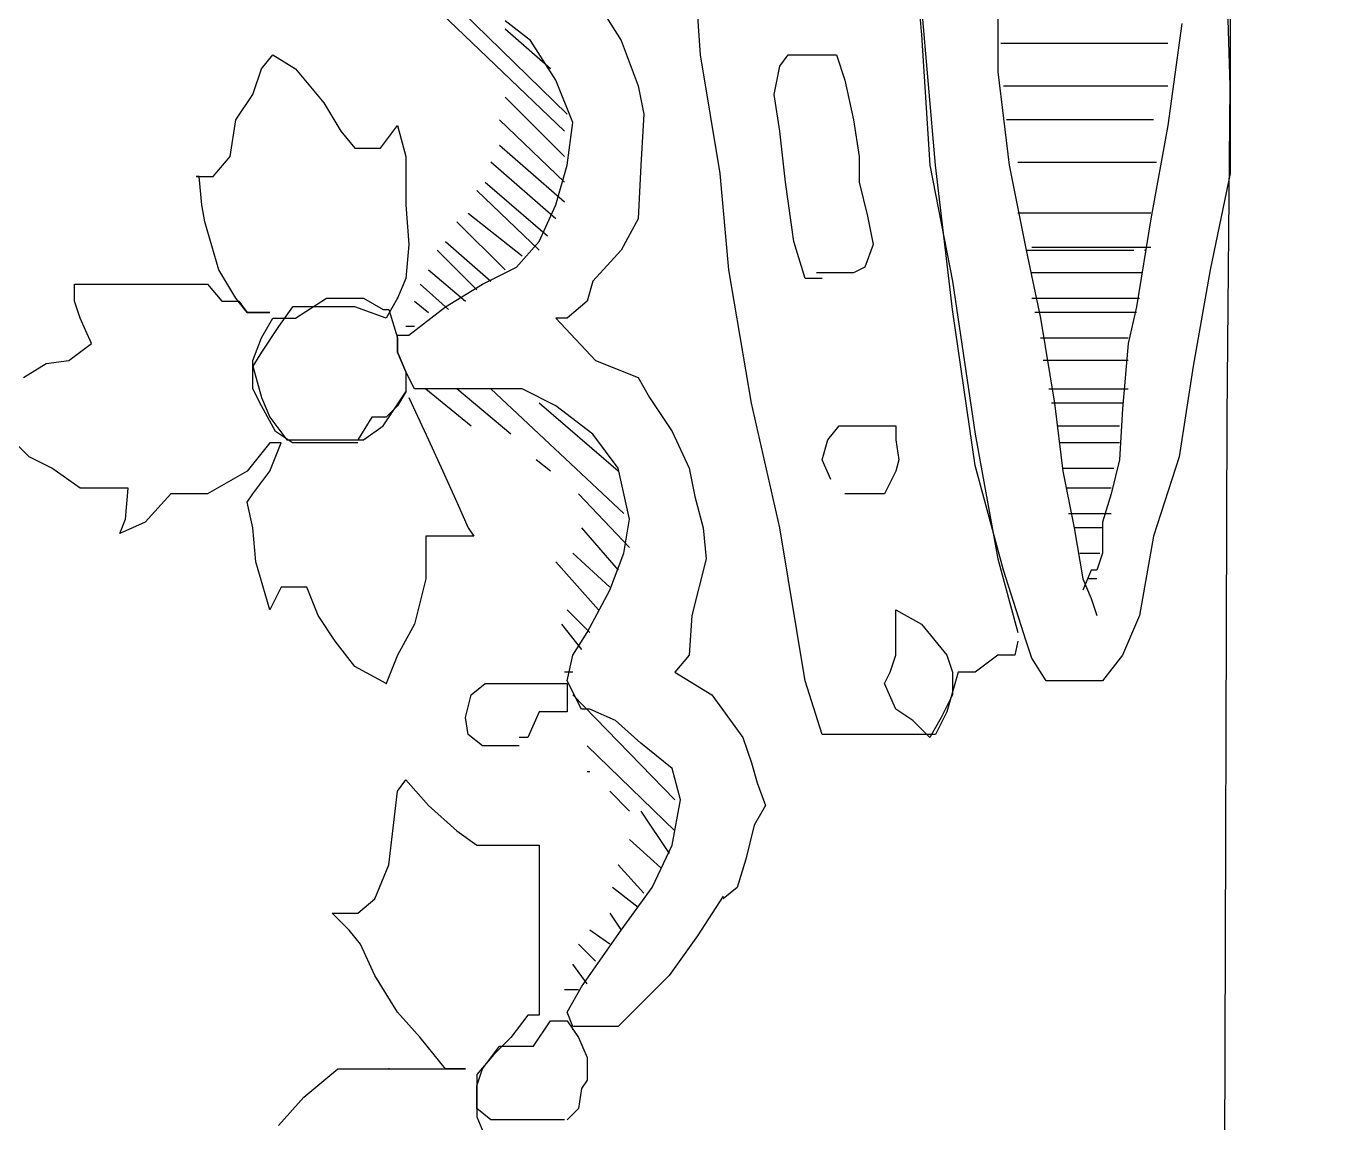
# Model space of a CAD drawing. Extents: x 729854 to 730444, y 4373781 to 4374808.
# Drawn here: x 729880.75 to 729885.401, y 4374636.73 to 4374640.6 of the extents above; entities that cross this region are included whole.
import ezdxf

# ---------------------------------------------------------------- set-up
doc = ezdxf.new("R2010")
doc.units = 0
doc.layers.get('0').update_dxf_attribs({"linetype": 'CONTINUOUS'})

msp = doc.modelspace()

# ---------------------------------------------------------------- linework, layer by layer
at = {"color": 0, "linetype": 'CONTINUOUS'}
for p, q in [((729885, 4374640.39), (729884.97, 4374641.39)), ((729885, 4374640.39), (729884.97, 4374641.39)), ((729883.87, 4374641.06), (729883.91, 4374640.57)), ((729883.87, 4374641.06), (729883.91, 4374640.57)), ((729883.13, 4374640.5), (729883.1, 4374640.92)), ((729883.13, 4374640.5), (729883.1, 4374640.92)), ((729885, 4374640.85), (729885, 4374640.44)), ((729885, 4374640.85), (729885, 4374640.44)), ((729884.18, 4374640.78), (729884.18, 4374640.44)), ((729884.18, 4374640.78), (729884.18, 4374640.44)), ((729882.65, 4374640.23), (729882.16, 4374640.7)), ((729882.65, 4374640.23), (729882.16, 4374640.7)), ((729882.24, 4374640.7), (729882.66, 4374640.29)), ((729882.24, 4374640.7), (729882.66, 4374640.29)), ((729883.96, 4374640.11), (729883.91, 4374640.68)), ((729883.96, 4374640.11), (729883.91, 4374640.68)), ((729882.53, 4374640.55), (729882.44, 4374640.62)), ((729882.53, 4374640.55), (729882.44, 4374640.62)), ((729882.8, 4374640.63), (729882.85, 4374640.55)), ((729882.8, 4374640.63), (729882.85, 4374640.55)), ((729884.83, 4374640.61), (729884.78, 4374640.25)), ((729884.83, 4374640.61), (729884.78, 4374640.25)), ((729882.6, 4374640.45), (729882.44, 4374640.59)), ((729882.6, 4374640.45), (729882.44, 4374640.59)), ((729883.91, 4374640.57), (729883.94, 4374640.11)), ((729883.91, 4374640.57), (729883.94, 4374640.11)), ((729882.62, 4374640.41), (729882.53, 4374640.55)), ((729882.62, 4374640.41), (729882.53, 4374640.55)), ((729882.85, 4374640.55), (729882.91, 4374640.39)), ((729882.85, 4374640.55), (729882.91, 4374640.39)), ((729884.51, 4374640.54), (729884.19, 4374640.54)), ((729884.51, 4374640.54), (729884.19, 4374640.54)), ((729884.78, 4374640.54), (729884.51, 4374640.54)), ((729884.78, 4374640.54), (729884.51, 4374640.54)), ((729881.58, 4374640.45), (729881.62, 4374640.5)), ((729881.58, 4374640.45), (729881.62, 4374640.5)), ((729881.62, 4374640.5), (729881.7, 4374640.45)), ((729881.62, 4374640.5), (729881.7, 4374640.45)), ((729883.2, 4374640.08), (729883.13, 4374640.5)), ((729883.2, 4374640.08), (729883.13, 4374640.5)), ((729883.41, 4374640.46), (729883.44, 4374640.5)), ((729883.41, 4374640.46), (729883.44, 4374640.5)), ((729883.44, 4374640.5), (729883.49, 4374640.5)), ((729883.44, 4374640.5), (729883.49, 4374640.5)), ((729883.49, 4374640.5), (729883.54, 4374640.5)), ((729883.49, 4374640.5), (729883.54, 4374640.5)), ((729883.54, 4374640.5), (729883.61, 4374640.5)), ((729883.54, 4374640.5), (729883.61, 4374640.5)), ((729883.61, 4374640.5), (729883.64, 4374640.41)), ((729883.61, 4374640.5), (729883.64, 4374640.41)), ((729881.55, 4374640.36), (729881.58, 4374640.45)), ((729881.55, 4374640.36), (729881.58, 4374640.45)), ((729881.7, 4374640.45), (729881.8, 4374640.33)), ((729881.7, 4374640.45), (729881.8, 4374640.33)), ((729883.39, 4374640.36), (729883.41, 4374640.46)), ((729883.39, 4374640.36), (729883.41, 4374640.46)), ((729884.18, 4374640.44), (729884.22, 4374640.11)), ((729884.18, 4374640.44), (729884.22, 4374640.11)), ((729885, 4374640.44), (729885, 4374640.08)), ((729885, 4374640.44), (729885, 4374640.08)), ((729882.68, 4374640.26), (729882.62, 4374640.41)), ((729882.68, 4374640.26), (729882.62, 4374640.41)), ((729882.91, 4374640.39), (729882.93, 4374640.29)), ((729882.91, 4374640.39), (729882.93, 4374640.29)), ((729883.64, 4374640.41), (729883.67, 4374640.27)), ((729883.64, 4374640.41), (729883.67, 4374640.27)), ((729884.2, 4374640.39), (729884.5, 4374640.39)), ((729884.2, 4374640.39), (729884.5, 4374640.39)), ((729884.5, 4374640.39), (729884.66, 4374640.39)), ((729884.5, 4374640.39), (729884.66, 4374640.39)), ((729884.66, 4374640.39), (729884.78, 4374640.39)), ((729884.66, 4374640.39), (729884.78, 4374640.39)), ((729884.99, 4374639.22), (729885, 4374640.39)), ((729884.99, 4374639.22), (729885, 4374640.39)), ((729881.49, 4374640.27), (729881.55, 4374640.36)), ((729881.49, 4374640.27), (729881.55, 4374640.36)), ((729881.8, 4374640.33), (729881.86, 4374640.23)), ((729881.8, 4374640.33), (729881.86, 4374640.23)), ((729882.44, 4374640.35), (729882.65, 4374640.14)), ((729882.44, 4374640.35), (729882.65, 4374640.14)), ((729883.41, 4374640.23), (729883.39, 4374640.36)), ((729883.41, 4374640.23), (729883.39, 4374640.36)), ((729882.93, 4374640.29), (729882.92, 4374640.11)), ((729882.93, 4374640.29), (729882.92, 4374640.11)), ((729881.47, 4374640.14), (729881.49, 4374640.27)), ((729881.47, 4374640.14), (729881.49, 4374640.27)), ((729882, 4374640.17), (729882.06, 4374640.25)), ((729882, 4374640.17), (729882.06, 4374640.25)), ((729882.06, 4374640.25), (729882.09, 4374640.14)), ((729882.06, 4374640.25), (729882.09, 4374640.14)), ((729882.65, 4374640.05), (729882.42, 4374640.27)), ((729882.65, 4374640.05), (729882.42, 4374640.27)), ((729882.66, 4374640.11), (729882.68, 4374640.26)), ((729882.66, 4374640.11), (729882.68, 4374640.26)), ((729883.67, 4374640.27), (729883.69, 4374640.14)), ((729883.67, 4374640.27), (729883.69, 4374640.14)), ((729884.33, 4374640.27), (729884.21, 4374640.27)), ((729884.33, 4374640.27), (729884.21, 4374640.27)), ((729884.54, 4374640.27), (729884.33, 4374640.27)), ((729884.54, 4374640.27), (729884.33, 4374640.27)), ((729884.73, 4374640.27), (729884.54, 4374640.27)), ((729884.73, 4374640.27), (729884.54, 4374640.27)), ((729884.78, 4374640.25), (729884.72, 4374639.92)), ((729884.78, 4374640.25), (729884.72, 4374639.92)), ((729881.86, 4374640.23), (729881.91, 4374640.17)), ((729881.86, 4374640.23), (729881.91, 4374640.17)), ((729883.43, 4374640.05), (729883.41, 4374640.23)), ((729883.43, 4374640.05), (729883.41, 4374640.23)), ((729881.91, 4374640.17), (729881.95, 4374640.17)), ((729881.91, 4374640.17), (729881.95, 4374640.17)), ((729881.95, 4374640.17), (729882, 4374640.17)), ((729881.95, 4374640.17), (729882, 4374640.17)), ((729882.42, 4374640.18), (729882.65, 4374639.98)), ((729882.42, 4374640.18), (729882.65, 4374639.98)), ((729881.41, 4374640.07), (729881.47, 4374640.14)), ((729881.41, 4374640.07), (729881.47, 4374640.14)), ((729882.09, 4374640.14), (729882.09, 4374639.97)), ((729882.09, 4374640.14), (729882.09, 4374639.97)), ((729882.62, 4374639.92), (729882.39, 4374640.12)), ((729882.62, 4374639.92), (729882.39, 4374640.12)), ((729882.62, 4374639.97), (729882.66, 4374640.11)), ((729882.62, 4374639.97), (729882.66, 4374640.11)), ((729882.92, 4374640.11), (729882.91, 4374639.92)), ((729882.92, 4374640.11), (729882.91, 4374639.92)), ((729883.69, 4374640.14), (729883.69, 4374640.05)), ((729883.69, 4374640.14), (729883.69, 4374640.05)), ((729883.94, 4374640.11), (729884.02, 4374639.7)), ((729883.94, 4374640.11), (729884.02, 4374639.7)), ((729884.02, 4374639.6), (729883.96, 4374640.11)), ((729884.02, 4374639.6), (729883.96, 4374640.11)), ((729884.22, 4374640.11), (729884.28, 4374639.81)), ((729884.22, 4374640.11), (729884.28, 4374639.81)), ((729884.25, 4374640.12), (729884.47, 4374640.12)), ((729884.25, 4374640.12), (729884.47, 4374640.12)), ((729884.47, 4374640.12), (729884.62, 4374640.12)), ((729884.47, 4374640.12), (729884.62, 4374640.12)), ((729884.62, 4374640.12), (729884.74, 4374640.12)), ((729884.62, 4374640.12), (729884.74, 4374640.12)), ((729881.36, 4374640.07), (729881.35, 4374640.07)), ((729881.35, 4374640.07), (729881.41, 4374640.07)), ((729881.36, 4374640.07), (729881.35, 4374640.07)), ((729881.35, 4374640.07), (729881.41, 4374640.07)), ((729881.37, 4374639.97), (729881.36, 4374640.07)), ((729881.37, 4374639.97), (729881.36, 4374640.07)), ((729882.37, 4374640.05), (729882.59, 4374639.86)), ((729882.37, 4374640.05), (729882.59, 4374639.86)), ((729883.23, 4374639.74), (729883.2, 4374640.08)), ((729883.23, 4374639.74), (729883.2, 4374640.08)), ((729883.46, 4374639.84), (729883.43, 4374640.05)), ((729883.46, 4374639.84), (729883.43, 4374640.05)), ((729883.69, 4374640.05), (729883.72, 4374639.93)), ((729883.69, 4374640.05), (729883.72, 4374639.93)), ((729885, 4374640.08), (729884.93, 4374639.74)), ((729885, 4374640.08), (729884.93, 4374639.74)), ((729882.56, 4374639.81), (729882.34, 4374640.02)), ((729882.56, 4374639.81), (729882.34, 4374640.02)), ((729881.38, 4374639.91), (729881.37, 4374639.97)), ((729881.38, 4374639.91), (729881.37, 4374639.97)), ((729882.09, 4374639.97), (729882.1, 4374639.83)), ((729882.09, 4374639.97), (729882.1, 4374639.83)), ((729882.56, 4374639.84), (729882.62, 4374639.97)), ((729882.56, 4374639.84), (729882.62, 4374639.97)), ((729881.43, 4374639.74), (729881.38, 4374639.91)), ((729881.43, 4374639.74), (729881.38, 4374639.91)), ((729882.44, 4374639.74), (729882.27, 4374639.91)), ((729882.44, 4374639.74), (729882.27, 4374639.91)), ((729882.31, 4374639.94), (729882.5, 4374639.79)), ((729882.31, 4374639.94), (729882.5, 4374639.79)), ((729882.91, 4374639.92), (729882.85, 4374639.81)), ((729882.91, 4374639.92), (729882.85, 4374639.81)), ((729883.72, 4374639.93), (729883.74, 4374639.83)), ((729883.72, 4374639.93), (729883.74, 4374639.83)), ((729884.36, 4374639.94), (729884.25, 4374639.94)), ((729884.36, 4374639.94), (729884.25, 4374639.94)), ((729884.51, 4374639.94), (729884.36, 4374639.94)), ((729884.51, 4374639.94), (729884.36, 4374639.94)), ((729884.72, 4374639.94), (729884.51, 4374639.94)), ((729884.72, 4374639.94), (729884.51, 4374639.94)), ((729884.72, 4374639.92), (729884.67, 4374639.61)), ((729884.72, 4374639.92), (729884.67, 4374639.61)), ((729882.1, 4374639.83), (729882.09, 4374639.71)), ((729882.1, 4374639.83), (729882.09, 4374639.71)), ((729882.23, 4374639.84), (729882.39, 4374639.7)), ((729882.23, 4374639.84), (729882.39, 4374639.7)), ((729882.48, 4374639.75), (729882.56, 4374639.84)), ((729882.48, 4374639.75), (729882.56, 4374639.84)), ((729883.5, 4374639.71), (729883.46, 4374639.84)), ((729883.5, 4374639.71), (729883.46, 4374639.84)), ((729883.74, 4374639.83), (729883.71, 4374639.75)), ((729883.74, 4374639.83), (729883.71, 4374639.75)), ((729884.3, 4374639.82), (729884.46, 4374639.82)), ((729884.3, 4374639.82), (729884.46, 4374639.82)), ((729884.46, 4374639.82), (729884.55, 4374639.82)), ((729884.46, 4374639.82), (729884.55, 4374639.82)), ((729884.55, 4374639.82), (729884.72, 4374639.82)), ((729884.55, 4374639.82), (729884.72, 4374639.82)), ((729882.34, 4374639.67), (729882.2, 4374639.81)), ((729882.34, 4374639.67), (729882.2, 4374639.81)), ((729882.85, 4374639.81), (729882.75, 4374639.7)), ((729882.85, 4374639.81), (729882.75, 4374639.7)), ((729884.28, 4374639.81), (729884.33, 4374639.57)), ((729884.28, 4374639.81), (729884.66, 4374639.81)), ((729884.28, 4374639.81), (729884.33, 4374639.57)), ((729884.28, 4374639.81), (729884.66, 4374639.81)), ((729881.49, 4374639.64), (729881.43, 4374639.74)), ((729881.49, 4374639.64), (729881.43, 4374639.74)), ((729882.17, 4374639.74), (729882.3, 4374639.63)), ((729882.17, 4374639.74), (729882.3, 4374639.63)), ((729882.36, 4374639.69), (729882.48, 4374639.75)), ((729882.36, 4374639.69), (729882.48, 4374639.75)), ((729883.31, 4374639.27), (729883.23, 4374639.74)), ((729883.31, 4374639.27), (729883.23, 4374639.74)), ((729883.61, 4374639.73), (729883.54, 4374639.73)), ((729883.61, 4374639.73), (729883.54, 4374639.73)), ((729883.67, 4374639.73), (729883.61, 4374639.73)), ((729883.67, 4374639.73), (729883.61, 4374639.73)), ((729883.71, 4374639.75), (729883.67, 4374639.73)), ((729883.71, 4374639.75), (729883.67, 4374639.73)), ((729884.69, 4374639.73), (729884.3, 4374639.73)), ((729884.69, 4374639.73), (729884.3, 4374639.73)), ((729884.93, 4374639.74), (729884.87, 4374639.4)), ((729884.93, 4374639.74), (729884.87, 4374639.4)), ((729880.92, 4374639.63), (729880.92, 4374639.69)), ((729880.92, 4374639.69), (729881.02, 4374639.69)), ((729880.92, 4374639.63), (729880.92, 4374639.69)), ((729880.92, 4374639.69), (729881.02, 4374639.69)), ((729881.02, 4374639.69), (729881.19, 4374639.69)), ((729881.02, 4374639.69), (729881.19, 4374639.69)), ((729881.19, 4374639.69), (729881.32, 4374639.69)), ((729881.19, 4374639.69), (729881.32, 4374639.69)), ((729881.32, 4374639.69), (729881.39, 4374639.69)), ((729881.32, 4374639.69), (729881.39, 4374639.69)), ((729881.39, 4374639.69), (729881.44, 4374639.63)), ((729881.39, 4374639.69), (729881.44, 4374639.63)), ((729882.09, 4374639.71), (729882.06, 4374639.64)), ((729882.09, 4374639.71), (729882.06, 4374639.64)), ((729882.24, 4374639.6), (729882.14, 4374639.69)), ((729882.24, 4374639.6), (729882.14, 4374639.69)), ((729882.23, 4374639.61), (729882.36, 4374639.69)), ((729882.23, 4374639.61), (729882.36, 4374639.69)), ((729882.75, 4374639.7), (729882.73, 4374639.63)), ((729882.75, 4374639.7), (729882.73, 4374639.63)), ((729883.56, 4374639.71), (729883.5, 4374639.71)), ((729883.56, 4374639.71), (729883.5, 4374639.71)), ((729884.02, 4374639.7), (729884.1, 4374639.16)), ((729884.02, 4374639.7), (729884.1, 4374639.16)), ((729880.94, 4374639.57), (729880.92, 4374639.63)), ((729880.94, 4374639.57), (729880.92, 4374639.63)), ((729881.44, 4374639.63), (729881.5, 4374639.63)), ((729881.44, 4374639.63), (729881.5, 4374639.63)), ((729881.53, 4374639.59), (729881.49, 4374639.64)), ((729881.53, 4374639.59), (729881.49, 4374639.64)), ((729881.5, 4374639.63), (729881.53, 4374639.59)), ((729881.5, 4374639.63), (729881.53, 4374639.59)), ((729881.7, 4374639.57), (729881.81, 4374639.64)), ((729881.7, 4374639.57), (729881.81, 4374639.64)), ((729881.81, 4374639.64), (729881.85, 4374639.64)), ((729881.81, 4374639.64), (729881.85, 4374639.64)), ((729881.85, 4374639.64), (729881.94, 4374639.64)), ((729881.85, 4374639.64), (729881.94, 4374639.64)), ((729881.94, 4374639.64), (729882.01, 4374639.6)), ((729881.94, 4374639.64), (729882.01, 4374639.6)), ((729882.06, 4374639.64), (729882.02, 4374639.57)), ((729882.06, 4374639.64), (729882.02, 4374639.57)), ((729882.12, 4374639.63), (729882.17, 4374639.59)), ((729882.12, 4374639.63), (729882.17, 4374639.59)), ((729882.73, 4374639.63), (729882.66, 4374639.57)), ((729882.73, 4374639.63), (729882.66, 4374639.57)), ((729884.3, 4374639.64), (729884.68, 4374639.64)), ((729884.3, 4374639.64), (729884.68, 4374639.64)), ((729881.53, 4374639.59), (729881.58, 4374639.59)), ((729881.61, 4374639.59), (729881.53, 4374639.59)), ((729881.53, 4374639.59), (729881.58, 4374639.59)), ((729881.61, 4374639.59), (729881.53, 4374639.59)), ((729881.58, 4374639.59), (729881.61, 4374639.59)), ((729881.58, 4374639.59), (729881.61, 4374639.59)), ((729881.69, 4374639.61), (729881.64, 4374639.54)), ((729881.69, 4374639.61), (729881.64, 4374639.54)), ((729881.76, 4374639.61), (729881.69, 4374639.61)), ((729881.76, 4374639.61), (729881.69, 4374639.61)), ((729881.84, 4374639.61), (729881.76, 4374639.61)), ((729881.84, 4374639.61), (729881.76, 4374639.61)), ((729881.91, 4374639.61), (729881.84, 4374639.61)), ((729881.91, 4374639.61), (729881.84, 4374639.61)), ((729882.02, 4374639.57), (729881.91, 4374639.61)), ((729882.02, 4374639.57), (729881.91, 4374639.61)), ((729882.01, 4374639.6), (729882.03, 4374639.6)), ((729882.01, 4374639.6), (729882.03, 4374639.6)), ((729882.03, 4374639.6), (729882.06, 4374639.5)), ((729882.03, 4374639.6), (729882.06, 4374639.5)), ((729882.1, 4374639.51), (729882.23, 4374639.61)), ((729882.1, 4374639.51), (729882.23, 4374639.61)), ((729884.1, 4374639.05), (729884.02, 4374639.6)), ((729884.1, 4374639.05), (729884.02, 4374639.6)), ((729884.67, 4374639.59), (729884.31, 4374639.59)), ((729884.67, 4374639.59), (729884.31, 4374639.59)), ((729884.67, 4374639.61), (729884.64, 4374639.48)), ((729884.67, 4374639.61), (729884.64, 4374639.48)), ((729880.98, 4374639.48), (729880.94, 4374639.57)), ((729880.98, 4374639.48), (729880.94, 4374639.57)), ((729881.58, 4374639.5), (729881.62, 4374639.57)), ((729881.58, 4374639.5), (729881.62, 4374639.57)), ((729881.64, 4374639.54), (729881.58, 4374639.45)), ((729881.64, 4374639.54), (729881.58, 4374639.45)), ((729881.62, 4374639.57), (729881.7, 4374639.57)), ((729881.62, 4374639.57), (729881.7, 4374639.57)), ((729882.12, 4374639.54), (729882.09, 4374639.54)), ((729882.12, 4374639.54), (729882.09, 4374639.54)), ((729882.66, 4374639.57), (729882.62, 4374639.57)), ((729882.62, 4374639.57), (729882.76, 4374639.42)), ((729882.66, 4374639.57), (729882.62, 4374639.57)), ((729882.62, 4374639.57), (729882.76, 4374639.42)), ((729884.33, 4374639.57), (729884.38, 4374639.27)), ((729884.33, 4374639.57), (729884.38, 4374639.27)), ((729881.55, 4374639.42), (729881.58, 4374639.5)), ((729881.55, 4374639.42), (729881.58, 4374639.5)), ((729882.06, 4374639.51), (729882.1, 4374639.51)), ((729882.06, 4374639.45), (729882.06, 4374639.51)), ((729882.06, 4374639.51), (729882.1, 4374639.51)), ((729882.06, 4374639.45), (729882.06, 4374639.51)), ((729882.06, 4374639.5), (729882.06, 4374639.45)), ((729882.06, 4374639.5), (729882.06, 4374639.45)), ((729884.33, 4374639.5), (729884.64, 4374639.5)), ((729884.33, 4374639.5), (729884.64, 4374639.5)), ((729880.9, 4374639.42), (729880.98, 4374639.48)), ((729880.9, 4374639.42), (729880.98, 4374639.48)), ((729881.58, 4374639.45), (729881.55, 4374639.4)), ((729881.58, 4374639.45), (729881.55, 4374639.4)), ((729882.09, 4374639.38), (729882.06, 4374639.45)), ((729882.06, 4374639.45), (729882.09, 4374639.38)), ((729882.09, 4374639.38), (729882.06, 4374639.45)), ((729882.06, 4374639.45), (729882.09, 4374639.38)), ((729884.64, 4374639.48), (729884.62, 4374639.25)), ((729884.64, 4374639.48), (729884.62, 4374639.25)), ((729880.74, 4374639.36), (729880.82, 4374639.41)), ((729880.74, 4374639.36), (729880.82, 4374639.41)), ((729880.82, 4374639.41), (729880.9, 4374639.42)), ((729880.82, 4374639.41), (729880.9, 4374639.42)), ((729881.55, 4374639.32), (729881.55, 4374639.42)), ((729881.55, 4374639.32), (729881.55, 4374639.42)), ((729881.55, 4374639.4), (729881.58, 4374639.29)), ((729881.55, 4374639.4), (729881.58, 4374639.29)), ((729882.76, 4374639.42), (729882.91, 4374639.36)), ((729882.76, 4374639.42), (729882.91, 4374639.36)), ((729884.64, 4374639.42), (729884.34, 4374639.42)), ((729884.64, 4374639.42), (729884.34, 4374639.42)), ((729884.87, 4374639.4), (729884.82, 4374639.08)), ((729884.87, 4374639.4), (729884.82, 4374639.08)), ((729882.12, 4374639.32), (729882.09, 4374639.38)), ((729882.09, 4374639.38), (729882.09, 4374639.31)), ((729882.12, 4374639.32), (729882.09, 4374639.38)), ((729882.09, 4374639.38), (729882.09, 4374639.31)), ((729882.91, 4374639.36), (729882.95, 4374639.29)), ((729882.91, 4374639.36), (729882.95, 4374639.29)), ((729881.58, 4374639.26), (729881.55, 4374639.32)), ((729881.58, 4374639.26), (729881.55, 4374639.32)), ((729882.05, 4374639.25), (729882.09, 4374639.31)), ((729882.05, 4374639.25), (729882.09, 4374639.31)), ((729882.09, 4374639.31), (729882.06, 4374639.26)), ((729882.09, 4374639.31), (729882.06, 4374639.26)), ((729882.2, 4374639.32), (729882.12, 4374639.32)), ((729882.2, 4374639.32), (729882.12, 4374639.32)), ((729882.16, 4374639.32), (729882.32, 4374639.19)), ((729882.16, 4374639.32), (729882.32, 4374639.19)), ((729882.3, 4374639.32), (729882.2, 4374639.32)), ((729882.3, 4374639.32), (729882.2, 4374639.32)), ((729882.46, 4374639.16), (729882.27, 4374639.32)), ((729882.46, 4374639.16), (729882.27, 4374639.32)), ((729882.39, 4374639.32), (729882.3, 4374639.32)), ((729882.39, 4374639.32), (729882.3, 4374639.32)), ((729882.5, 4374639.32), (729882.39, 4374639.32)), ((729882.39, 4374639.32), (729882.86, 4374638.88)), ((729882.5, 4374639.32), (729882.39, 4374639.32)), ((729882.39, 4374639.32), (729882.86, 4374638.88)), ((729882.62, 4374639.26), (729882.5, 4374639.32)), ((729882.62, 4374639.26), (729882.5, 4374639.32)), ((729884.36, 4374639.32), (729884.64, 4374639.32)), ((729884.36, 4374639.32), (729884.64, 4374639.32)), ((729881.58, 4374639.29), (729881.61, 4374639.22)), ((729881.58, 4374639.29), (729881.61, 4374639.22)), ((729881.63, 4374639.17), (729881.58, 4374639.26)), ((729881.63, 4374639.17), (729881.58, 4374639.26)), ((729882.06, 4374639.26), (729882.02, 4374639.22)), ((729882.06, 4374639.26), (729882.02, 4374639.22)), ((729882.1, 4374639.29), (729882.17, 4374639.14)), ((729882.1, 4374639.29), (729882.17, 4374639.14)), ((729882.84, 4374639.03), (729882.56, 4374639.27)), ((729882.84, 4374639.03), (729882.56, 4374639.27)), ((729882.75, 4374639.16), (729882.62, 4374639.26)), ((729882.75, 4374639.16), (729882.62, 4374639.26)), ((729882.95, 4374639.29), (729883.03, 4374639.17)), ((729882.95, 4374639.29), (729883.03, 4374639.17)), ((729883.41, 4374638.83), (729883.31, 4374639.27)), ((729883.41, 4374638.83), (729883.31, 4374639.27)), ((729884.62, 4374639.27), (729884.37, 4374639.27)), ((729884.62, 4374639.27), (729884.37, 4374639.27)), ((729884.38, 4374639.27), (729884.41, 4374639.03)), ((729884.38, 4374639.27), (729884.41, 4374639.03)), ((729881.61, 4374639.22), (729881.67, 4374639.14)), ((729881.61, 4374639.22), (729881.67, 4374639.14)), ((729881.97, 4374639.22), (729881.92, 4374639.14)), ((729881.97, 4374639.22), (729881.92, 4374639.14)), ((729882.02, 4374639.22), (729881.97, 4374639.22)), ((729882.02, 4374639.22), (729881.97, 4374639.22)), ((729882.01, 4374639.19), (729882.05, 4374639.25)), ((729882.01, 4374639.19), (729882.05, 4374639.25)), ((729884.62, 4374639.25), (729884.61, 4374639.07)), ((729884.62, 4374639.25), (729884.61, 4374639.07)), ((729884.98, 4374636.36), (729884.99, 4374639.22)), ((729884.98, 4374636.36), (729884.99, 4374639.22)), ((729881.69, 4374639.13), (729881.63, 4374639.17)), ((729881.69, 4374639.13), (729881.63, 4374639.17)), ((729881.94, 4374639.14), (729882.01, 4374639.19)), ((729881.94, 4374639.14), (729882.01, 4374639.19)), ((729883.03, 4374639.17), (729883.09, 4374639.04)), ((729883.03, 4374639.17), (729883.09, 4374639.04)), ((729883.58, 4374639.14), (729883.62, 4374639.19)), ((729883.58, 4374639.14), (729883.62, 4374639.19)), ((729883.62, 4374639.19), (729883.68, 4374639.19)), ((729883.62, 4374639.19), (729883.68, 4374639.19)), ((729883.68, 4374639.19), (729883.76, 4374639.19)), ((729883.68, 4374639.19), (729883.76, 4374639.19)), ((729883.76, 4374639.19), (729883.82, 4374639.19)), ((729883.76, 4374639.19), (729883.82, 4374639.19)), ((729883.82, 4374639.19), (729883.82, 4374639.14)), ((729883.82, 4374639.19), (729883.82, 4374639.14)), ((729884.39, 4374639.19), (729884.61, 4374639.19)), ((729884.39, 4374639.19), (729884.61, 4374639.19)), ((729880.76, 4374639.08), (729880.68, 4374639.16)), ((729880.76, 4374639.08), (729880.68, 4374639.16)), ((729881.61, 4374639.13), (729881.53, 4374639.03)), ((729881.61, 4374639.13), (729881.53, 4374639.03)), ((729881.61, 4374639.03), (729881.65, 4374639.13)), ((729881.65, 4374639.13), (729881.61, 4374639.13)), ((729881.61, 4374639.03), (729881.65, 4374639.13)), ((729881.65, 4374639.13), (729881.61, 4374639.13)), ((729881.67, 4374639.14), (729881.76, 4374639.14)), ((729881.67, 4374639.14), (729881.76, 4374639.14)), ((729881.76, 4374639.13), (729881.69, 4374639.13)), ((729881.76, 4374639.13), (729881.69, 4374639.13)), ((729881.76, 4374639.14), (729881.85, 4374639.14)), ((729881.76, 4374639.14), (729881.85, 4374639.14)), ((729881.84, 4374639.13), (729881.76, 4374639.13)), ((729881.84, 4374639.13), (729881.76, 4374639.13)), ((729881.92, 4374639.13), (729881.84, 4374639.13)), ((729881.92, 4374639.13), (729881.84, 4374639.13)), ((729881.85, 4374639.14), (729881.94, 4374639.14)), ((729881.85, 4374639.14), (729881.94, 4374639.14)), ((729882.17, 4374639.14), (729882.22, 4374639.03)), ((729882.17, 4374639.14), (729882.22, 4374639.03)), ((729882.84, 4374639.04), (729882.75, 4374639.16)), ((729882.84, 4374639.04), (729882.75, 4374639.16)), ((729883.56, 4374639.07), (729883.58, 4374639.14)), ((729883.56, 4374639.07), (729883.58, 4374639.14)), ((729883.82, 4374639.14), (729883.83, 4374639.07)), ((729883.82, 4374639.14), (729883.83, 4374639.07)), ((729884.1, 4374639.16), (729884.18, 4374638.72)), ((729884.1, 4374639.16), (729884.18, 4374638.72)), ((729884.61, 4374639.13), (729884.4, 4374639.13)), ((729884.61, 4374639.13), (729884.4, 4374639.13)), ((729880.84, 4374639.04), (729880.76, 4374639.08)), ((729880.84, 4374639.04), (729880.76, 4374639.08)), ((729884.82, 4374639.08), (729884.73, 4374638.8)), ((729884.82, 4374639.08), (729884.73, 4374638.8)), ((729880.94, 4374638.97), (729880.84, 4374639.04)), ((729880.94, 4374638.97), (729880.84, 4374639.04)), ((729881.53, 4374639.03), (729881.39, 4374638.95)), ((729881.53, 4374639.03), (729881.39, 4374638.95)), ((729881.55, 4374638.95), (729881.61, 4374639.03)), ((729881.55, 4374638.95), (729881.61, 4374639.03)), ((729882.22, 4374639.03), (729882.27, 4374638.92)), ((729882.22, 4374639.03), (729882.27, 4374638.92)), ((729882.6, 4374639.03), (729882.55, 4374639.07)), ((729882.6, 4374639.03), (729882.55, 4374639.07)), ((729882.88, 4374638.86), (729882.84, 4374639.04)), ((729882.88, 4374638.86), (729882.84, 4374639.04)), ((729883.09, 4374639.04), (729883.11, 4374638.94)), ((729883.09, 4374639.04), (729883.11, 4374638.94)), ((729883.59, 4374639), (729883.56, 4374639.07)), ((729883.59, 4374639), (729883.56, 4374639.07)), ((729883.82, 4374639.03), (729883.78, 4374638.95)), ((729883.82, 4374639.03), (729883.78, 4374638.95)), ((729883.83, 4374639.07), (729883.82, 4374639.03)), ((729883.83, 4374639.07), (729883.82, 4374639.03)), ((729884.2, 4374638.68), (729884.1, 4374639.05)), ((729884.2, 4374638.68), (729884.1, 4374639.05)), ((729884.41, 4374639.04), (729884.59, 4374639.04)), ((729884.41, 4374639.04), (729884.59, 4374639.04)), ((729884.41, 4374639.03), (729884.45, 4374638.83)), ((729884.41, 4374639.03), (729884.45, 4374638.83)), ((729884.61, 4374639.07), (729884.58, 4374638.95)), ((729884.61, 4374639.07), (729884.58, 4374638.95)), ((729881.11, 4374638.97), (729880.94, 4374638.97)), ((729881.11, 4374638.97), (729880.94, 4374638.97)), ((729881.1, 4374638.86), (729881.11, 4374638.97)), ((729881.1, 4374638.86), (729881.11, 4374638.97)), ((729881.26, 4374638.95), (729881.17, 4374638.85)), ((729881.26, 4374638.95), (729881.17, 4374638.85)), ((729881.39, 4374638.95), (729881.26, 4374638.95)), ((729881.39, 4374638.95), (729881.26, 4374638.95)), ((729881.53, 4374638.92), (729881.55, 4374638.95)), ((729881.53, 4374638.92), (729881.55, 4374638.95)), ((729882.88, 4374638.76), (729882.7, 4374638.95)), ((729882.88, 4374638.76), (729882.7, 4374638.95)), ((729883.11, 4374638.94), (729883.14, 4374638.83)), ((729883.11, 4374638.94), (729883.14, 4374638.83)), ((729883.68, 4374638.95), (729883.64, 4374638.95)), ((729883.68, 4374638.95), (729883.64, 4374638.95)), ((729883.74, 4374638.95), (729883.68, 4374638.95)), ((729883.74, 4374638.95), (729883.68, 4374638.95)), ((729883.78, 4374638.95), (729883.74, 4374638.95)), ((729883.78, 4374638.95), (729883.74, 4374638.95)), ((729884.58, 4374638.97), (729884.42, 4374638.97)), ((729884.58, 4374638.97), (729884.42, 4374638.97)), ((729884.58, 4374638.95), (729884.55, 4374638.85)), ((729884.58, 4374638.95), (729884.55, 4374638.85)), ((729881.55, 4374638.83), (729881.53, 4374638.92)), ((729881.55, 4374638.83), (729881.53, 4374638.92)), ((729882.27, 4374638.92), (729882.31, 4374638.83)), ((729882.27, 4374638.92), (729882.31, 4374638.83)), ((729881.08, 4374638.81), (729881.1, 4374638.86)), ((729881.08, 4374638.81), (729881.1, 4374638.86)), ((729881.17, 4374638.85), (729881.08, 4374638.81)), ((729881.17, 4374638.85), (729881.08, 4374638.81)), ((729882.86, 4374638.74), (729882.88, 4374638.86)), ((729882.86, 4374638.74), (729882.88, 4374638.86)), ((729884.43, 4374638.88), (729884.58, 4374638.88)), ((729884.43, 4374638.88), (729884.58, 4374638.88)), ((729884.55, 4374638.85), (729884.55, 4374638.74)), ((729884.55, 4374638.85), (729884.55, 4374638.74)), ((729881.56, 4374638.71), (729881.55, 4374638.83)), ((729881.56, 4374638.71), (729881.55, 4374638.83)), ((729882.25, 4374638.8), (729882.16, 4374638.8)), ((729882.16, 4374638.8), (729882.16, 4374638.65)), ((729882.25, 4374638.8), (729882.16, 4374638.8)), ((729882.16, 4374638.8), (729882.16, 4374638.65)), ((729882.33, 4374638.8), (729882.25, 4374638.8)), ((729882.33, 4374638.8), (729882.25, 4374638.8)), ((729882.31, 4374638.83), (729882.33, 4374638.8)), ((729882.31, 4374638.83), (729882.33, 4374638.8)), ((729882.71, 4374638.83), (729882.84, 4374638.68)), ((729882.71, 4374638.83), (729882.84, 4374638.68)), ((729883.14, 4374638.83), (729883.15, 4374638.72)), ((729883.14, 4374638.83), (729883.15, 4374638.72)), ((729883.5, 4374638.29), (729883.41, 4374638.83)), ((729883.5, 4374638.29), (729883.41, 4374638.83)), ((729884.45, 4374638.83), (729884.48, 4374638.65)), ((729884.55, 4374638.83), (729884.45, 4374638.83)), ((729884.45, 4374638.83), (729884.48, 4374638.65)), ((729884.55, 4374638.83), (729884.45, 4374638.83)), ((729884.73, 4374638.8), (729884.68, 4374638.52)), ((729884.73, 4374638.8), (729884.68, 4374638.52)), ((729881.61, 4374638.54), (729881.56, 4374638.71)), ((729881.61, 4374638.54), (729881.56, 4374638.71)), ((729882.62, 4374638.71), (729882.77, 4374638.54)), ((729882.62, 4374638.71), (729882.77, 4374638.54)), ((729882.81, 4374638.62), (729882.68, 4374638.74)), ((729882.81, 4374638.62), (729882.68, 4374638.74)), ((729882.81, 4374638.61), (729882.86, 4374638.74)), ((729882.81, 4374638.61), (729882.86, 4374638.74)), ((729883.15, 4374638.72), (729883.1, 4374638.52)), ((729883.15, 4374638.72), (729883.1, 4374638.52)), ((729884.18, 4374638.72), (729884.25, 4374638.46)), ((729884.18, 4374638.72), (729884.25, 4374638.46)), ((729884.47, 4374638.74), (729884.54, 4374638.74)), ((729884.47, 4374638.74), (729884.54, 4374638.74)), ((729884.55, 4374638.74), (729884.53, 4374638.68)), ((729884.55, 4374638.74), (729884.53, 4374638.68)), ((729884.28, 4374638.43), (729884.2, 4374638.68)), ((729884.28, 4374638.43), (729884.2, 4374638.68)), ((729884.51, 4374638.68), (729884.48, 4374638.61)), ((729884.51, 4374638.68), (729884.48, 4374638.61)), ((729884.53, 4374638.68), (729884.51, 4374638.68)), ((729884.53, 4374638.68), (729884.51, 4374638.68)), ((729881.65, 4374638.62), (729881.61, 4374638.54)), ((729881.65, 4374638.62), (729881.61, 4374638.54)), ((729881.74, 4374638.62), (729881.65, 4374638.62)), ((729881.74, 4374638.62), (729881.65, 4374638.62)), ((729881.78, 4374638.52), (729881.74, 4374638.62)), ((729881.78, 4374638.52), (729881.74, 4374638.62)), ((729882.16, 4374638.65), (729882.12, 4374638.49)), ((729882.16, 4374638.65), (729882.12, 4374638.49)), ((729882.73, 4374638.46), (729882.81, 4374638.61)), ((729882.73, 4374638.46), (729882.81, 4374638.61)), ((729884.48, 4374638.65), (729884.51, 4374638.58)), ((729884.48, 4374638.65), (729884.51, 4374638.58)), ((729884.53, 4374638.65), (729884.5, 4374638.65)), ((729884.53, 4374638.65), (729884.5, 4374638.65)), ((729884.51, 4374638.58), (729884.53, 4374638.52)), ((729884.51, 4374638.58), (729884.53, 4374638.52)), ((729881.84, 4374638.43), (729881.78, 4374638.52)), ((729881.84, 4374638.43), (729881.78, 4374638.52)), ((729882.74, 4374638.46), (729882.66, 4374638.54)), ((729882.74, 4374638.46), (729882.66, 4374638.54)), ((729883.1, 4374638.52), (729883.09, 4374638.38)), ((729883.1, 4374638.52), (729883.09, 4374638.38)), ((729883.82, 4374638.54), (729883.91, 4374638.49)), ((729883.82, 4374638.49), (729883.82, 4374638.54)), ((729883.82, 4374638.54), (729883.91, 4374638.49)), ((729883.82, 4374638.49), (729883.82, 4374638.54)), ((729884.68, 4374638.52), (729884.62, 4374638.38)), ((729884.68, 4374638.52), (729884.62, 4374638.38)), ((729882.12, 4374638.49), (729882.06, 4374638.38)), ((729882.12, 4374638.49), (729882.06, 4374638.38)), ((729882.64, 4374638.49), (729882.71, 4374638.4)), ((729882.64, 4374638.49), (729882.71, 4374638.4)), ((729883.82, 4374638.43), (729883.82, 4374638.49)), ((729883.82, 4374638.43), (729883.82, 4374638.49)), ((729883.91, 4374638.49), (729884, 4374638.38)), ((729883.91, 4374638.49), (729884, 4374638.38)), ((729881.91, 4374638.34), (729881.84, 4374638.43)), ((729881.91, 4374638.34), (729881.84, 4374638.43)), ((729882.68, 4374638.38), (729882.73, 4374638.46)), ((729882.68, 4374638.38), (729882.73, 4374638.46)), ((729883.82, 4374638.38), (729883.82, 4374638.43)), ((729883.82, 4374638.38), (729883.82, 4374638.43)), ((729884.25, 4374638.43), (729884.24, 4374638.38)), ((729884.25, 4374638.43), (729884.24, 4374638.38)), ((729884.3, 4374638.37), (729884.28, 4374638.43)), ((729884.3, 4374638.37), (729884.28, 4374638.43)), ((729882.06, 4374638.38), (729882.02, 4374638.28)), ((729882.06, 4374638.38), (729882.02, 4374638.28)), ((729882.66, 4374638.29), (729882.68, 4374638.38)), ((729882.66, 4374638.29), (729882.68, 4374638.38)), ((729883.09, 4374638.38), (729883.04, 4374638.32)), ((729883.09, 4374638.38), (729883.04, 4374638.32)), ((729883.8, 4374638.32), (729883.82, 4374638.38)), ((729883.8, 4374638.32), (729883.82, 4374638.38)), ((729884, 4374638.38), (729884.02, 4374638.32)), ((729884, 4374638.38), (729884.02, 4374638.32)), ((729884.18, 4374638.38), (729884.1, 4374638.32)), ((729884.18, 4374638.38), (729884.1, 4374638.32)), ((729884.24, 4374638.38), (729884.18, 4374638.38)), ((729884.24, 4374638.38), (729884.18, 4374638.38)), ((729884.62, 4374638.38), (729884.55, 4374638.29)), ((729884.62, 4374638.38), (729884.55, 4374638.29)), ((729882.02, 4374638.28), (729881.91, 4374638.34)), ((729882.02, 4374638.28), (729881.91, 4374638.34)), ((729884.35, 4374638.29), (729884.3, 4374638.37)), ((729884.35, 4374638.29), (729884.3, 4374638.37)), ((729882.68, 4374638.32), (729882.65, 4374638.32)), ((729882.68, 4374638.32), (729882.65, 4374638.32)), ((729882.71, 4374638.19), (729882.66, 4374638.29)), ((729882.71, 4374638.19), (729882.66, 4374638.29)), ((729883.04, 4374638.32), (729883.17, 4374638.24)), ((729883.04, 4374638.32), (729883.17, 4374638.24)), ((729883.56, 4374638.1), (729883.5, 4374638.29)), ((729883.56, 4374638.1), (729883.5, 4374638.29)), ((729883.78, 4374638.28), (729883.8, 4374638.32)), ((729883.78, 4374638.28), (729883.8, 4374638.32)), ((729884.04, 4374638.32), (729884, 4374638.18)), ((729884.04, 4374638.32), (729884, 4374638.18)), ((729884.02, 4374638.32), (729884.02, 4374638.24)), ((729884.02, 4374638.32), (729884.02, 4374638.24)), ((729884.1, 4374638.32), (729884.04, 4374638.32)), ((729884.1, 4374638.32), (729884.04, 4374638.32)), ((729884.44, 4374638.29), (729884.35, 4374638.29)), ((729884.44, 4374638.29), (729884.35, 4374638.29)), ((729884.55, 4374638.29), (729884.44, 4374638.29)), ((729884.55, 4374638.29), (729884.44, 4374638.29)), ((729882.3, 4374638.16), (729882.32, 4374638.24)), ((729882.3, 4374638.16), (729882.32, 4374638.24)), ((729882.32, 4374638.24), (729882.37, 4374638.28)), ((729882.32, 4374638.24), (729882.37, 4374638.28)), ((729882.37, 4374638.28), (729882.45, 4374638.28)), ((729882.37, 4374638.28), (729882.45, 4374638.28)), ((729882.45, 4374638.28), (729882.52, 4374638.28)), ((729882.45, 4374638.28), (729882.52, 4374638.28)), ((729882.52, 4374638.28), (729882.56, 4374638.28)), ((729882.52, 4374638.28), (729882.56, 4374638.28)), ((729882.56, 4374638.28), (729882.62, 4374638.28)), ((729882.56, 4374638.28), (729882.62, 4374638.28)), ((729882.62, 4374638.28), (729882.65, 4374638.28)), ((729882.62, 4374638.28), (729882.65, 4374638.28)), ((729882.65, 4374638.28), (729882.66, 4374638.28)), ((729882.65, 4374638.28), (729882.66, 4374638.28)), ((729882.66, 4374638.28), (729882.66, 4374638.18)), ((729882.66, 4374638.28), (729882.66, 4374638.18)), ((729882.68, 4374638.24), (729883.04, 4374637.87)), ((729882.68, 4374638.24), (729883.04, 4374637.87)), ((729883.17, 4374638.24), (729883.28, 4374638.09)), ((729883.17, 4374638.24), (729883.28, 4374638.09)), ((729883.82, 4374638.19), (729883.78, 4374638.28)), ((729883.82, 4374638.19), (729883.78, 4374638.28)), ((729884.02, 4374638.24), (729883.98, 4374638.16)), ((729884.02, 4374638.24), (729883.98, 4374638.16)), ((729882.74, 4374638.19), (729882.71, 4374638.19)), ((729882.74, 4374638.19), (729882.71, 4374638.19)), ((729882.83, 4374638.15), (729882.74, 4374638.19)), ((729882.83, 4374638.15), (729882.74, 4374638.19)), ((729883.88, 4374638.15), (729883.82, 4374638.19)), ((729883.88, 4374638.15), (729883.82, 4374638.19)), ((729882.31, 4374638.1), (729882.3, 4374638.16)), ((729882.31, 4374638.1), (729882.3, 4374638.16)), ((729882.56, 4374638.18), (729882.52, 4374638.09)), ((729882.56, 4374638.18), (729882.52, 4374638.09)), ((729882.6, 4374638.18), (729882.56, 4374638.18)), ((729882.6, 4374638.18), (729882.56, 4374638.18)), ((729882.66, 4374638.18), (729882.6, 4374638.18)), ((729882.66, 4374638.18), (729882.6, 4374638.18)), ((729882.92, 4374638.07), (729882.83, 4374638.15)), ((729882.92, 4374638.07), (729882.83, 4374638.15)), ((729883.94, 4374638.09), (729883.88, 4374638.15)), ((729883.94, 4374638.09), (729883.88, 4374638.15)), ((729883.98, 4374638.16), (729883.94, 4374638.09)), ((729883.98, 4374638.16), (729883.94, 4374638.09)), ((729884, 4374638.18), (729883.96, 4374638.1)), ((729884, 4374638.18), (729883.96, 4374638.1)), ((729882.36, 4374638.06), (729882.31, 4374638.1)), ((729882.36, 4374638.06), (729882.31, 4374638.1)), ((729883.61, 4374638.1), (729883.56, 4374638.1)), ((729883.61, 4374638.1), (729883.56, 4374638.1)), ((729883.69, 4374638.1), (729883.61, 4374638.1)), ((729883.69, 4374638.1), (729883.61, 4374638.1)), ((729883.76, 4374638.1), (729883.69, 4374638.1)), ((729883.76, 4374638.1), (729883.69, 4374638.1)), ((729883.83, 4374638.1), (729883.76, 4374638.1)), ((729883.83, 4374638.1), (729883.76, 4374638.1)), ((729883.92, 4374638.1), (729883.83, 4374638.1)), ((729883.92, 4374638.1), (729883.83, 4374638.1)), ((729883.96, 4374638.1), (729883.92, 4374638.1)), ((729883.96, 4374638.1), (729883.92, 4374638.1)), ((729882.4, 4374638.06), (729882.36, 4374638.06)), ((729882.4, 4374638.06), (729882.36, 4374638.06)), ((729882.49, 4374638.06), (729882.4, 4374638.06)), ((729882.49, 4374638.06), (729882.4, 4374638.06)), ((729882.52, 4374638.09), (729882.49, 4374638.09)), ((729882.52, 4374638.09), (729882.49, 4374638.09)), ((729883.04, 4374637.76), (729882.73, 4374638.06)), ((729883.04, 4374637.76), (729882.73, 4374638.06)), ((729883.03, 4374637.98), (729882.92, 4374638.07)), ((729883.03, 4374637.98), (729882.92, 4374638.07)), ((729883.28, 4374638.09), (729883.31, 4374638)), ((729883.28, 4374638.09), (729883.31, 4374638)), ((729882.73, 4374637.97), (729882.74, 4374637.97)), ((729882.73, 4374637.97), (729882.74, 4374637.97)), ((729883.06, 4374637.87), (729883.03, 4374637.98)), ((729883.06, 4374637.87), (729883.03, 4374637.98)), ((729883.31, 4374638), (729883.33, 4374637.93)), ((729883.31, 4374638), (729883.33, 4374637.93)), ((729882.06, 4374637.9), (729882.09, 4374637.94)), ((729882.06, 4374637.9), (729882.09, 4374637.94)), ((729882.09, 4374637.94), (729882.17, 4374637.85)), ((729882.09, 4374637.94), (729882.17, 4374637.85)), ((729883.33, 4374637.93), (729883.36, 4374637.85)), ((729883.33, 4374637.93), (729883.36, 4374637.85)), ((729882.05, 4374637.81), (729882.06, 4374637.9)), ((729882.05, 4374637.81), (729882.06, 4374637.9)), ((729882.81, 4374637.9), (729882.88, 4374637.83)), ((729882.81, 4374637.9), (729882.88, 4374637.83)), ((729883.03, 4374637.71), (729883.06, 4374637.87)), ((729883.03, 4374637.71), (729883.06, 4374637.87)), ((729882.17, 4374637.85), (729882.27, 4374637.76)), ((729882.17, 4374637.85), (729882.27, 4374637.76)), ((729882.92, 4374637.83), (729883.02, 4374637.68)), ((729882.92, 4374637.83), (729883.02, 4374637.68)), ((729883.36, 4374637.85), (729883.32, 4374637.78)), ((729883.36, 4374637.85), (729883.32, 4374637.78)), ((729882.03, 4374637.64), (729882.05, 4374637.81)), ((729882.03, 4374637.64), (729882.05, 4374637.81)), ((729883.32, 4374637.78), (729883.29, 4374637.66)), ((729883.32, 4374637.78), (729883.29, 4374637.66)), ((729882.27, 4374637.76), (729882.34, 4374637.71)), ((729882.27, 4374637.76), (729882.34, 4374637.71)), ((729882.99, 4374637.63), (729882.88, 4374637.73)), ((729882.99, 4374637.63), (729882.88, 4374637.73)), ((729882.34, 4374637.71), (729882.39, 4374637.71)), ((729882.34, 4374637.71), (729882.39, 4374637.71)), ((729882.39, 4374637.71), (729882.45, 4374637.71)), ((729882.39, 4374637.71), (729882.45, 4374637.71)), ((729882.45, 4374637.71), (729882.52, 4374637.71)), ((729882.45, 4374637.71), (729882.52, 4374637.71)), ((729882.52, 4374637.71), (729882.56, 4374637.71)), ((729882.52, 4374637.71), (729882.56, 4374637.71)), ((729882.56, 4374637.71), (729882.56, 4374637.59)), ((729882.56, 4374637.71), (729882.56, 4374637.59)), ((729882.96, 4374637.56), (729883.03, 4374637.71)), ((729882.96, 4374637.56), (729883.03, 4374637.71)), ((729881.98, 4374637.52), (729882.03, 4374637.64)), ((729881.98, 4374637.52), (729882.03, 4374637.64)), ((729882.84, 4374637.64), (729882.93, 4374637.54)), ((729882.84, 4374637.64), (729882.93, 4374637.54)), ((729883.29, 4374637.66), (729883.26, 4374637.56)), ((729883.29, 4374637.66), (729883.26, 4374637.56)), ((729882.56, 4374637.59), (729882.56, 4374637.5)), ((729882.56, 4374637.59), (729882.56, 4374637.5)), ((729882.91, 4374637.49), (729882.82, 4374637.56)), ((729882.91, 4374637.49), (729882.82, 4374637.56)), ((729882.85, 4374637.41), (729882.96, 4374637.56)), ((729882.85, 4374637.41), (729882.96, 4374637.56)), ((729883.26, 4374637.56), (729883.21, 4374637.52)), ((729883.26, 4374637.56), (729883.21, 4374637.52)), ((729881.92, 4374637.47), (729881.98, 4374637.52)), ((729881.92, 4374637.47), (729881.98, 4374637.52)), ((729882.56, 4374637.5), (729882.56, 4374637.4)), ((729882.56, 4374637.5), (729882.56, 4374637.4)), ((729883.21, 4374637.53), (729883.12, 4374637.39)), ((729883.21, 4374637.53), (729883.12, 4374637.39)), ((729881.89, 4374637.41), (729881.83, 4374637.47)), ((729881.83, 4374637.47), (729881.92, 4374637.47)), ((729881.89, 4374637.41), (729881.83, 4374637.47)), ((729881.83, 4374637.47), (729881.92, 4374637.47)), ((729882.81, 4374637.47), (729882.85, 4374637.41)), ((729882.81, 4374637.47), (729882.85, 4374637.41)), ((729881.93, 4374637.36), (729881.89, 4374637.41)), ((729881.93, 4374637.36), (729881.89, 4374637.41)), ((729882.56, 4374637.4), (729882.56, 4374637.3)), ((729882.56, 4374637.4), (729882.56, 4374637.3)), ((729882.71, 4374637.21), (729882.85, 4374637.41)), ((729882.71, 4374637.21), (729882.85, 4374637.41)), ((729882.81, 4374637.36), (729882.74, 4374637.41)), ((729882.81, 4374637.36), (729882.74, 4374637.41)), ((729881.98, 4374637.25), (729881.93, 4374637.36)), ((729881.98, 4374637.25), (729881.93, 4374637.36)), ((729882.7, 4374637.36), (729882.76, 4374637.3)), ((729882.7, 4374637.36), (729882.76, 4374637.3)), ((729883.12, 4374637.39), (729883.02, 4374637.25)), ((729883.12, 4374637.39), (729883.02, 4374637.25)), ((729882.56, 4374637.3), (729882.56, 4374637.18)), ((729882.56, 4374637.3), (729882.56, 4374637.18)), ((729882.73, 4374637.22), (729882.68, 4374637.29)), ((729882.73, 4374637.22), (729882.68, 4374637.29)), ((729882.06, 4374637.12), (729881.98, 4374637.25)), ((729882.06, 4374637.12), (729881.98, 4374637.25)), ((729883.02, 4374637.25), (729882.92, 4374637.15)), ((729883.02, 4374637.25), (729882.92, 4374637.15)), ((729882.56, 4374637.18), (729882.56, 4374637.11)), ((729882.56, 4374637.18), (729882.56, 4374637.11)), ((729882.65, 4374637.2), (729882.7, 4374637.2)), ((729882.65, 4374637.2), (729882.7, 4374637.2)), ((729882.66, 4374637.12), (729882.71, 4374637.21)), ((729882.66, 4374637.12), (729882.71, 4374637.21)), ((729882.14, 4374637.03), (729882.06, 4374637.12)), ((729882.14, 4374637.03), (729882.06, 4374637.12)), ((729882.68, 4374637.07), (729882.66, 4374637.12)), ((729882.68, 4374637.07), (729882.66, 4374637.12)), ((729882.92, 4374637.15), (729882.84, 4374637.07)), ((729882.92, 4374637.15), (729882.84, 4374637.07)), ((729882.52, 4374637.11), (729882.46, 4374637.03)), ((729882.52, 4374637.11), (729882.46, 4374637.03)), ((729882.56, 4374637.11), (729882.52, 4374637.11)), ((729882.56, 4374637.11), (729882.52, 4374637.11)), ((729882.54, 4374637), (729882.6, 4374637.09)), ((729882.54, 4374637), (729882.6, 4374637.09)), ((729882.6, 4374637.09), (729882.66, 4374637.09)), ((729882.6, 4374637.09), (729882.66, 4374637.09)), ((729882.66, 4374637.09), (729882.7, 4374637.03)), ((729882.66, 4374637.09), (729882.7, 4374637.03)), ((729882.23, 4374636.92), (729882.14, 4374637.03)), ((729882.23, 4374636.92), (729882.14, 4374637.03)), ((729882.46, 4374637.03), (729882.4, 4374636.97)), ((729882.46, 4374637.03), (729882.4, 4374636.97)), ((729882.7, 4374637.07), (729882.68, 4374637.07)), ((729882.7, 4374637.07), (729882.68, 4374637.07)), ((729882.76, 4374637.07), (729882.7, 4374637.07)), ((729882.76, 4374637.07), (729882.7, 4374637.07)), ((729882.7, 4374637.03), (729882.73, 4374636.96)), ((729882.7, 4374637.03), (729882.73, 4374636.96)), ((729882.84, 4374637.07), (729882.76, 4374637.07)), ((729882.84, 4374637.07), (729882.76, 4374637.07)), ((729882.36, 4374636.92), (729882.42, 4374637)), ((729882.36, 4374636.92), (729882.42, 4374637)), ((729882.42, 4374637), (729882.48, 4374637)), ((729882.42, 4374637), (729882.48, 4374637)), ((729882.48, 4374637), (729882.54, 4374637)), ((729882.48, 4374637), (729882.54, 4374637)), ((729882.4, 4374636.97), (729882.34, 4374636.9)), ((729882.4, 4374636.97), (729882.34, 4374636.9)), ((729882.73, 4374636.96), (729882.73, 4374636.88)), ((729882.73, 4374636.96), (729882.73, 4374636.88)), ((729881.73, 4374636.82), (729881.85, 4374636.92)), ((729881.73, 4374636.82), (729881.85, 4374636.92)), ((729881.85, 4374636.92), (729881.9, 4374636.92)), ((729881.85, 4374636.92), (729881.9, 4374636.92)), ((729881.9, 4374636.92), (729881.96, 4374636.92)), ((729881.9, 4374636.92), (729881.96, 4374636.92)), ((729881.96, 4374636.92), (729882.03, 4374636.92)), ((729881.96, 4374636.92), (729882.03, 4374636.92)), ((729882.03, 4374636.92), (729882.05, 4374636.92)), ((729882.03, 4374636.92), (729882.05, 4374636.92)), ((729882.05, 4374636.92), (729882.16, 4374636.92)), ((729882.05, 4374636.92), (729882.16, 4374636.92)), ((729882.16, 4374636.92), (729882.24, 4374636.92)), ((729882.16, 4374636.92), (729882.24, 4374636.92)), ((729882.3, 4374636.92), (729882.23, 4374636.92)), ((729882.3, 4374636.92), (729882.23, 4374636.92)), ((729882.24, 4374636.92), (729882.3, 4374636.92)), ((729882.24, 4374636.92), (729882.3, 4374636.92)), ((729882.34, 4374636.86), (729882.36, 4374636.92)), ((729882.34, 4374636.86), (729882.36, 4374636.92)), ((729882.34, 4374636.9), (729882.34, 4374636.85)), ((729882.34, 4374636.9), (729882.34, 4374636.85)), ((729882.34, 4374636.78), (729882.34, 4374636.86)), ((729882.34, 4374636.78), (729882.34, 4374636.86)), ((729882.34, 4374636.85), (729882.34, 4374636.75)), ((729882.34, 4374636.85), (729882.34, 4374636.75)), ((729882.71, 4374636.85), (729882.7, 4374636.78)), ((729882.71, 4374636.85), (729882.7, 4374636.78)), ((729882.73, 4374636.88), (729882.71, 4374636.85)), ((729882.73, 4374636.88), (729882.71, 4374636.85)), ((729881.64, 4374636.72), (729881.73, 4374636.82)), ((729881.64, 4374636.72), (729881.73, 4374636.82)), ((729882.39, 4374636.74), (729882.34, 4374636.78)), ((729882.39, 4374636.74), (729882.34, 4374636.78)), ((729882.34, 4374636.75), (729882.37, 4374636.68)), ((729882.34, 4374636.75), (729882.37, 4374636.68)), ((729882.7, 4374636.78), (729882.66, 4374636.74)), ((729882.7, 4374636.78), (729882.66, 4374636.74)), ((729882.42, 4374636.74), (729882.39, 4374636.74)), ((729882.42, 4374636.74), (729882.39, 4374636.74)), ((729882.48, 4374636.74), (729882.42, 4374636.74)), ((729882.48, 4374636.74), (729882.42, 4374636.74)), ((729882.56, 4374636.74), (729882.48, 4374636.74)), ((729882.56, 4374636.74), (729882.48, 4374636.74)), ((729882.65, 4374636.74), (729882.56, 4374636.74)), ((729882.65, 4374636.74), (729882.56, 4374636.74))]:
    msp.add_line(p, q, dxfattribs=at)
for p in [(729884.7, 4374639.81), (729884.7, 4374639.81), (729882.06, 4374639.64), (729882.06, 4374639.64), (729882.02, 4374638.28), (729882.02, 4374638.28), (729882.68, 4374637.06), (729882.68, 4374637.06), (729882.03, 4374636.92), (729882.03, 4374636.92)]:
    msp.add_point(p, dxfattribs=at)

# ---------------------------------------------------------------- meshes
mesh = msp.add_polyface(dxfattribs=at)
corners = [(730162.5, 4373781), (729854.5, 4374807.5), (730444, 4373781), (730444, 4374807.5), (729854.5, 4373781)]
mesh.append_faces([[corners[k] for k in face] for face in [(0, 1, 4), (1, 0, 2, 3)]], dxfattribs={"vtx0": -1, "color": 0})
mesh = msp.add_polyface(dxfattribs=at)
corners = [(730145.58, 4374621), (730145.58, 4374801.5), (729864.5, 4374801.5), (729864.5, 4374621)]
mesh.append_faces([[corners[k] for k in face] for face in [(0, 1, 2, 3)]], dxfattribs={"color": 0})

doc.saveas('drawing.dxf')
